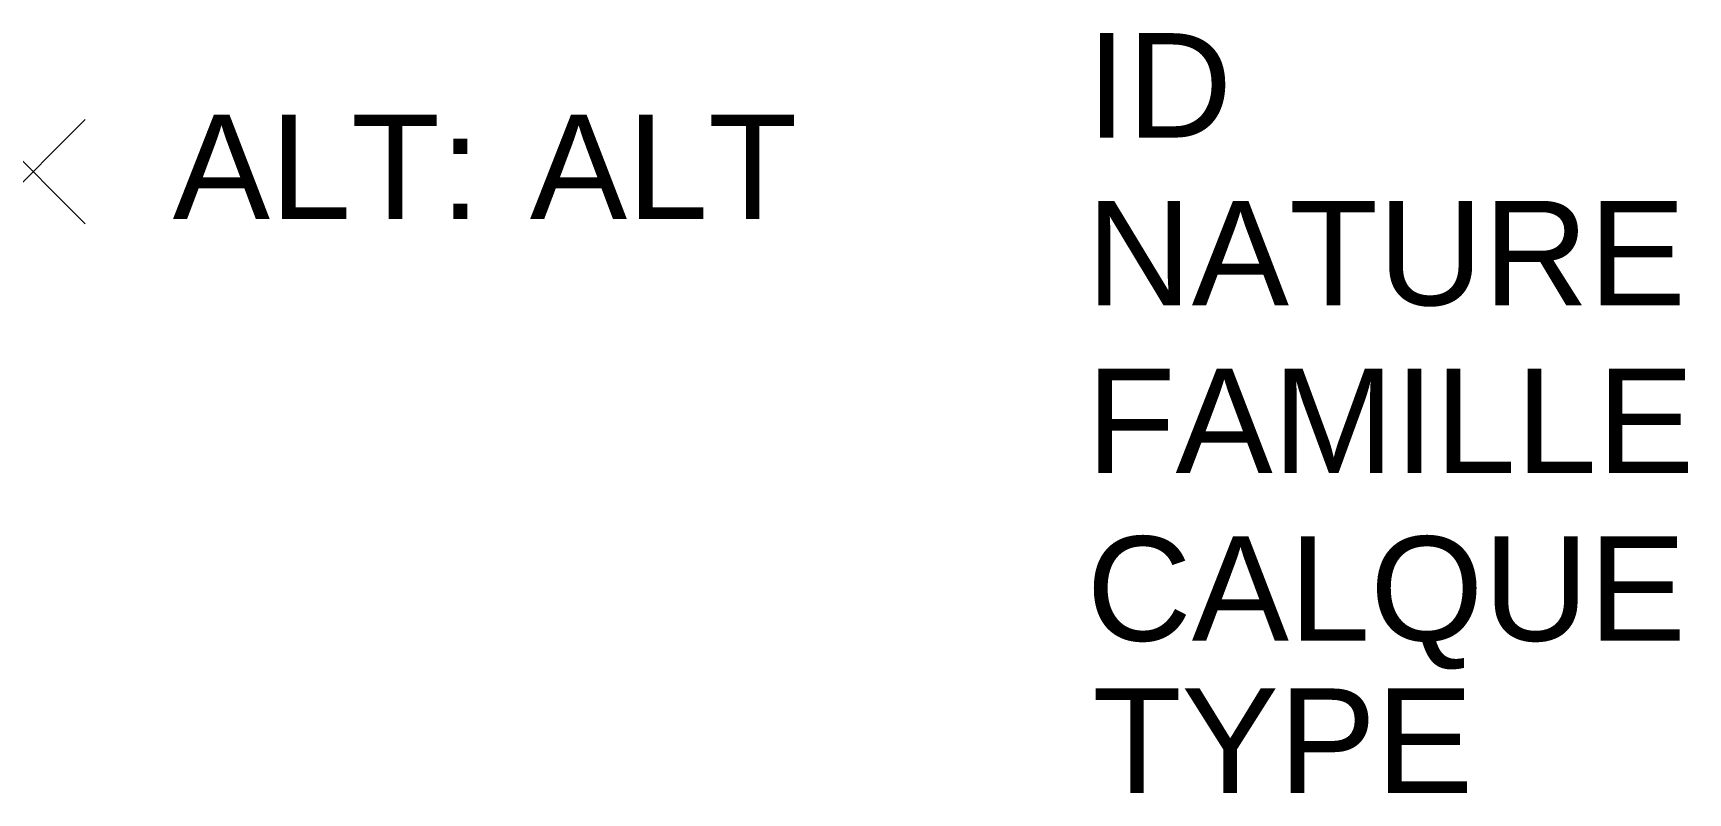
# Model space of a CAD drawing. Header units: metres. Extents: x 0 to 3.17, y -1.19 to 0.27.
import ezdxf
from ezdxf.enums import TextEntityAlignment as Align

# ---------------------------------------------------------------- set-up
doc = ezdxf.new("R2010")
doc.units = ezdxf.units.M
doc.header["$PDMODE"] = 3
doc.header["$PDSIZE"] = 0.1
doc.linetypes.add('Socle_Continu', pattern=[2.5, 2.5, 0])
doc.layers.add('GAZFL_SCI', color=40, linetype='Socle_Continu', lineweight=13)
doc.styles.add('Reseaux', font='arial.ttf')
doc.styles.get("Standard").update_dxf_attribs({"font": 'arial.ttf'})

msp = doc.modelspace()

# ---------------------------------------------------------------- linework, layer by layer
at = {"layer": 'GAZFL_SCI', "linetype": 'Socle_Continu'}
msp.add_point((0, 0), dxfattribs=at)

# ---------------------------------------------------------------- texts
at = {"layer": 'GAZFL_SCI', "linetype": 'Socle_Continu', "insert": (0.2675, 0.0095), "char_height": 0.2, "attachment_point": 4}
msp.add_mtext_dynamic_manual_height_columns('ALT:', width=0.462726, gutter_width=1, heights=[0], dxfattribs=at)
at = {"layer": 'GAZFL_SCI', "linetype": 'Socle_Continu', "style": 'Reseaux', "flags": 9}
for tag, p, s in [('ID', (2.018, 0.0654), 'JP_0708'), ('NATURE', (2.018, -0.2559), 'Génératrice supérieure de transport à lever')]:
    msp.add_attdef(tag, p, s, height=0.2, dxfattribs=at)
at = {"layer": 'GAZFL_SCI', "linetype": 'Socle_Continu'}
msp.add_attdef('ALT', text='00.00', height=0.2, dxfattribs=at).set_placement((0.9517, 0.0095), align=Align.MIDDLE_LEFT)
at = {"layer": 'GAZFL_SCI', "linetype": 'Socle_Continu', "flags": 9}
for tag, p, s in [('FAMILLE', (2.018, -0.5772), 'Gaz'), ('CALQUE', (2.018, -0.8984), 'GAZFL_SCI'), ('TYPE', (2.0296, -1.1897), 'NR')]:
    msp.add_attdef(tag, p, s, height=0.2, dxfattribs=at)

doc.saveas('drawing.dxf')
